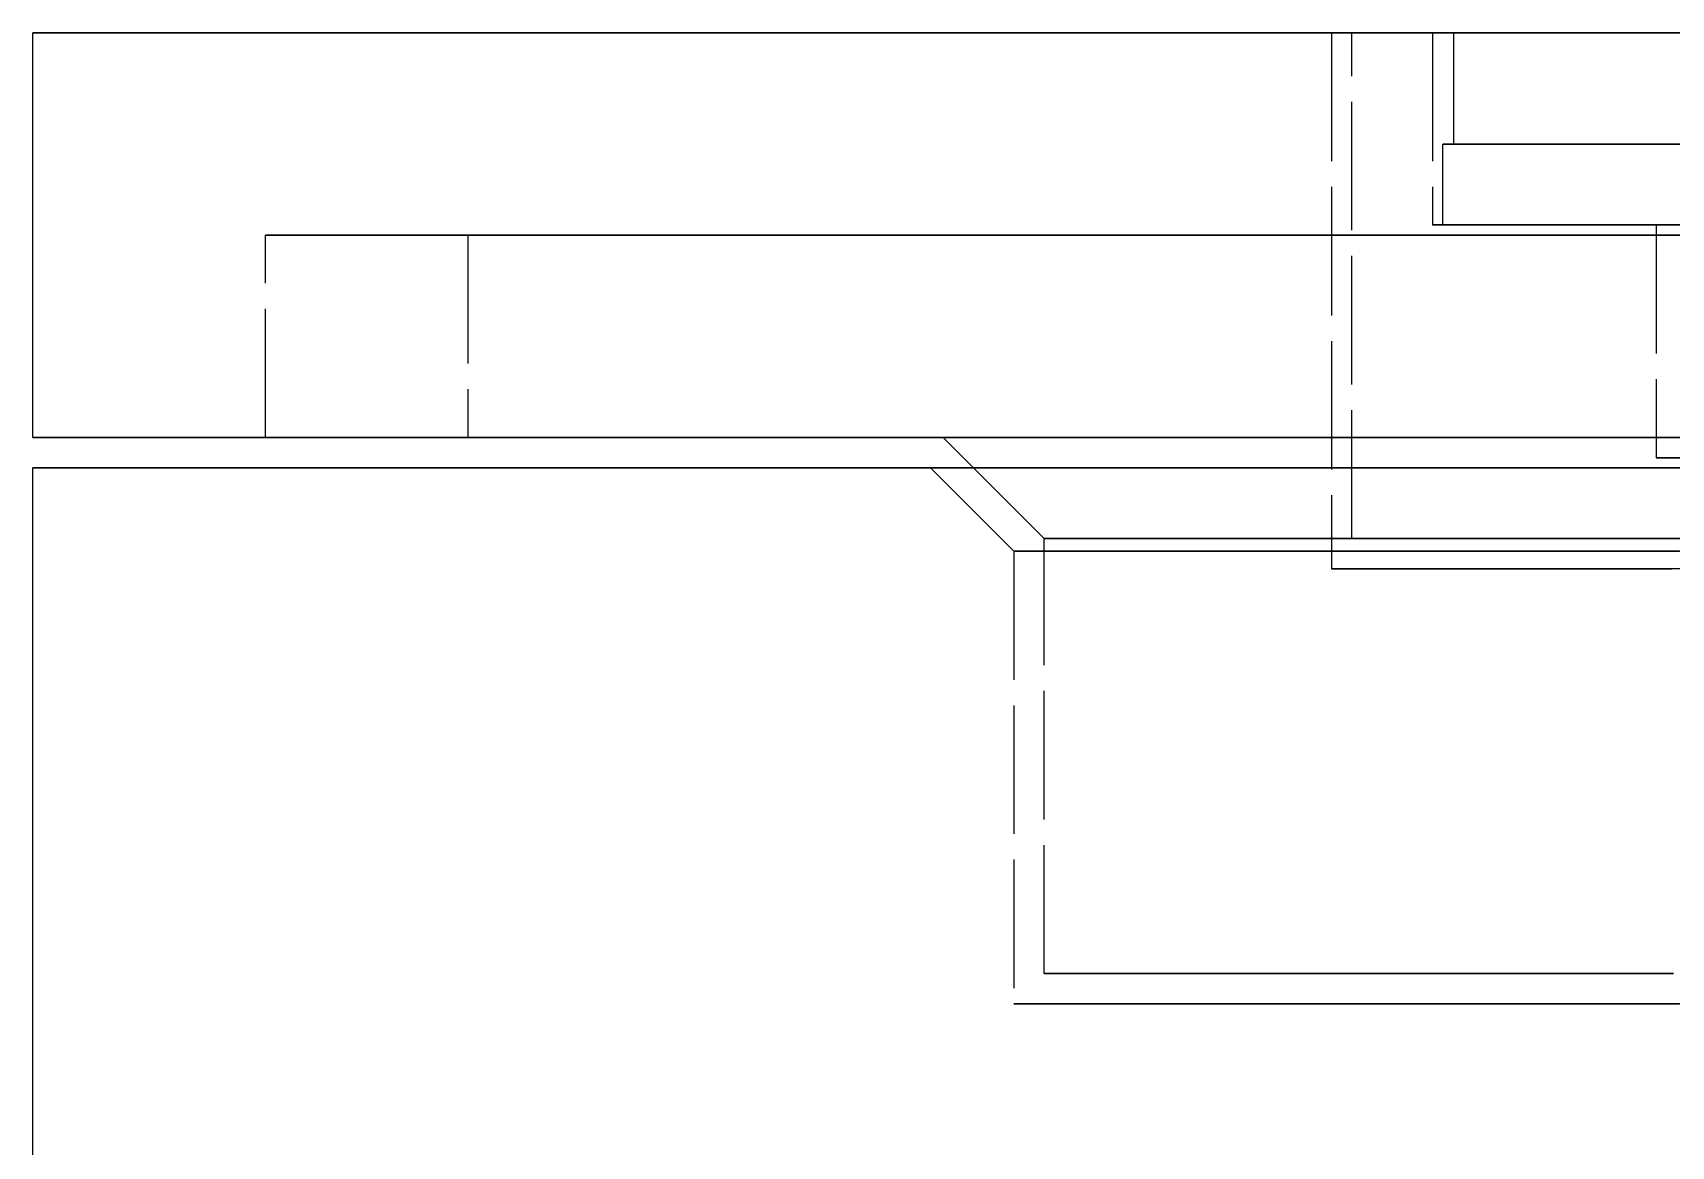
# Model space of a CAD drawing. Header units: millimetres. Extents: x -9 to 234, y -53 to 196.
# Drawn here: x 134.85 to 151.05, y 25.59 to 36.6 of the extents above; entities that cross this region are included whole.
import ezdxf

# ---------------------------------------------------------------- set-up
doc = ezdxf.new("R2010")
doc.units = ezdxf.units.MM
doc.linetypes.add('DASHED', pattern=[1.524, 1.27, -0.254])
doc.layers.add('HIDDEN', color=8, linetype='DASHED')
doc.layers.add('VISIBLE', color=7, linetype='CONTINUOUS')

msp = doc.modelspace()

# ---------------------------------------------------------------- linework, layer by layer
at = {"layer": 'HIDDEN'}
for points in [[(151.6119, 36.6), (150.85, 36.6), (150.0881, 36.6), (149.32619, 36.6), (148.56429, 36.6), (147.80238, 36.6), (147.04048, 36.6), (146.27857, 36.6), (145.51667, 36.6), (144.75476, 36.6), (143.99286, 36.6), (143.23095, 36.6), (142.46905, 36.6), (141.70714, 36.6), (140.94524, 36.6), (140.18333, 36.6), (139.42143, 36.6), (138.65952, 36.6), (137.89762, 36.6), (137.13571, 36.6), (136.37381, 36.6), (135.6119, 36.6), (134.85, 36.6)], [(151.23286, 36.6), (150.87857, 36.6), (150.52429, 36.6), (150.17, 36.6), (149.81571, 36.6), (149.46143, 36.6), (149.10714, 36.6), (148.75286, 36.6), (148.39857, 36.6), (148.04429, 36.6), (147.69, 36.6)], [(147.69, 36.6), (147.86714, 36.6), (148.04429, 36.6), (148.22143, 36.6), (148.39857, 36.6), (148.57571, 36.6), (148.75286, 36.6), (148.93, 36.6), (149.10714, 36.6), (149.28429, 36.6), (149.46143, 36.6), (149.63857, 36.6), (149.81571, 36.6), (149.99286, 36.6), (150.17, 36.6), (150.34714, 36.6), (150.52429, 36.6), (150.70143, 36.6), (150.87857, 36.6), (151.05571, 36.6)], [(147.69, 36.6), (147.69, 31.3)], [(151.36937, 36.6), (151.02143, 36.6), (150.67349, 36.6), (150.32556, 36.6), (149.97762, 36.6), (149.62968, 36.6), (149.28175, 36.6), (148.93381, 36.6), (148.58587, 36.6), (148.23794, 36.6), (147.89, 36.6)], [(147.89, 36.6), (148.06397, 36.6), (148.23794, 36.6), (148.4119, 36.6), (148.58587, 36.6), (148.75984, 36.6), (148.93381, 36.6), (149.10778, 36.6), (149.28175, 36.6), (149.45571, 36.6), (149.62968, 36.6), (149.80365, 36.6), (149.97762, 36.6), (150.15159, 36.6), (150.32556, 36.6), (150.49952, 36.6), (150.67349, 36.6), (150.84746, 36.6), (151.02143, 36.6), (151.1954, 36.6)], [(147.89, 31.6), (147.89, 36.6)], [(151.27032, 36.6), (150.94778, 36.6), (150.62524, 36.6), (150.3027, 36.6), (149.98016, 36.6), (149.65762, 36.6), (149.33508, 36.6), (149.01254, 36.6), (148.69, 36.6)], [(148.69, 36.6), (148.85127, 36.6), (149.01254, 36.6), (149.17381, 36.6), (149.33508, 36.6), (149.49635, 36.6), (149.65762, 36.6), (149.81889, 36.6), (149.98016, 36.6), (150.14143, 36.6), (150.3027, 36.6), (150.46397, 36.6), (150.62524, 36.6), (150.78651, 36.6), (150.94778, 36.6), (151.10905, 36.6)], [(148.69, 36.6), (148.69, 34.7)], [(151.18089, 36.6), (150.89578, 36.6), (150.61067, 36.6), (150.32556, 36.6), (150.04045, 36.6), (149.75533, 36.6), (149.47022, 36.6), (149.18511, 36.6), (148.9, 36.6)], [(148.9, 36.6), (149.18511, 36.6), (149.47022, 36.6), (149.75533, 36.6), (150.04045, 36.6), (150.32556, 36.6), (150.61067, 36.6), (150.89578, 36.6), (151.18089, 36.6)], [(148.9, 35.5), (148.9, 36.6)], [(151.09284, 35.5), (150.80499, 35.5), (150.51713, 35.5), (150.22928, 35.5), (149.94142, 35.5), (149.65357, 35.5), (149.36571, 35.5), (149.07786, 35.5), (148.79, 35.5)], [(148.79, 35.5), (149.07786, 35.5), (149.36571, 35.5), (149.65357, 35.5), (149.94142, 35.5), (150.22928, 35.5), (150.51713, 35.5), (150.80499, 35.5), (151.09284, 35.5)], [(148.79, 34.7), (148.79, 35.5)], [(151.18089, 35.5), (150.89578, 35.5), (150.61067, 35.5), (150.32556, 35.5), (150.04045, 35.5), (149.75533, 35.5), (149.47022, 35.5), (149.18511, 35.5), (148.9, 35.5)], [(148.9, 35.5), (149.18511, 35.5), (149.47022, 35.5), (149.75533, 35.5), (150.04045, 35.5), (150.32556, 35.5), (150.61067, 35.5), (150.89578, 35.5), (151.18089, 35.5)], [(151.27032, 34.7), (150.94778, 34.7), (150.62524, 34.7), (150.3027, 34.7), (149.98016, 34.7), (149.65762, 34.7), (149.33508, 34.7), (149.01254, 34.7), (148.69, 34.7)], [(148.69, 34.7), (148.85127, 34.7), (149.01254, 34.7), (149.17381, 34.7), (149.33508, 34.7), (149.49635, 34.7), (149.65762, 34.7), (149.81889, 34.7), (149.98016, 34.7), (150.14143, 34.7), (150.3027, 34.7), (150.46397, 34.7), (150.62524, 34.7), (150.78651, 34.7), (150.94778, 34.7), (151.10905, 34.7)], [(151.09284, 34.7), (150.80499, 34.7), (150.51713, 34.7), (150.22928, 34.7), (149.94142, 34.7), (149.65357, 34.7), (149.36571, 34.7), (149.07786, 34.7), (148.79, 34.7)], [(148.79, 34.7), (149.07786, 34.7), (149.36571, 34.7), (149.65357, 34.7), (149.94142, 34.7), (150.22928, 34.7), (150.51713, 34.7), (150.80499, 34.7), (151.09284, 34.7)], [(151.15238, 34.7), (150.9, 34.7)], [(150.9, 34.7), (151.02619, 34.7), (151.15238, 34.7)], [(150.9, 34.7), (150.9, 32.4)], [(151.61667, 34.6), (150.92778, 34.6), (150.23889, 34.6), (149.55, 34.6), (148.86111, 34.6), (148.17222, 34.6), (147.48333, 34.6), (146.79444, 34.6), (146.10556, 34.6), (145.41667, 34.6), (144.72778, 34.6), (144.03889, 34.6), (143.35, 34.6), (142.66111, 34.6), (141.97222, 34.6), (141.28333, 34.6), (140.59444, 34.6), (139.90556, 34.6), (139.21667, 34.6), (138.52778, 34.6), (137.83889, 34.6), (137.15, 34.6)], [(137.15, 34.6), (137.49444, 34.6), (137.83889, 34.6), (138.18333, 34.6), (138.52778, 34.6), (138.87222, 34.6), (139.21667, 34.6), (139.56111, 34.6), (139.90556, 34.6), (140.25, 34.6), (140.59444, 34.6), (140.93889, 34.6), (141.28333, 34.6), (141.62778, 34.6), (141.97222, 34.6), (142.31667, 34.6), (142.66111, 34.6), (143.00556, 34.6), (143.35, 34.6), (143.69444, 34.6), (144.03889, 34.6), (144.38333, 34.6), (144.72778, 34.6), (145.07222, 34.6), (145.41667, 34.6), (145.76111, 34.6), (146.10556, 34.6), (146.45, 34.6), (146.79444, 34.6), (147.13889, 34.6), (147.48333, 34.6), (147.82778, 34.6), (148.17222, 34.6), (148.51667, 34.6), (148.86111, 34.6), (149.20556, 34.6), (149.55, 34.6), (149.89444, 34.6), (150.23889, 34.6), (150.58333, 34.6), (150.92778, 34.6), (151.27222, 34.6)], [(151.61667, 34.6), (150.92778, 34.6), (150.23889, 34.6), (149.55, 34.6), (148.86111, 34.6), (148.17222, 34.6), (147.48333, 34.6), (146.79444, 34.6), (146.10556, 34.6), (145.41667, 34.6), (144.72778, 34.6), (144.03889, 34.6), (143.35, 34.6), (142.66111, 34.6), (141.97222, 34.6), (141.28333, 34.6), (140.59444, 34.6), (139.90556, 34.6), (139.21667, 34.6), (138.52778, 34.6), (137.83889, 34.6), (137.15, 34.6)], [(137.15, 34.6), (137.49444, 34.6), (137.83889, 34.6), (138.18333, 34.6), (138.52778, 34.6), (138.87222, 34.6), (139.21667, 34.6), (139.56111, 34.6), (139.90556, 34.6), (140.25, 34.6), (140.59444, 34.6), (140.93889, 34.6), (141.28333, 34.6), (141.62778, 34.6), (141.97222, 34.6), (142.31667, 34.6), (142.66111, 34.6), (143.00556, 34.6), (143.35, 34.6), (143.69444, 34.6), (144.03889, 34.6), (144.38333, 34.6), (144.72778, 34.6), (145.07222, 34.6), (145.41667, 34.6), (145.76111, 34.6), (146.10556, 34.6), (146.45, 34.6), (146.79444, 34.6), (147.13889, 34.6), (147.48333, 34.6), (147.82778, 34.6), (148.17222, 34.6), (148.51667, 34.6), (148.86111, 34.6), (149.20556, 34.6), (149.55, 34.6), (149.89444, 34.6), (150.23889, 34.6), (150.58333, 34.6), (150.92778, 34.6), (151.27222, 34.6)], [(137.15, 32.6), (137.15, 34.6)], [(137.15, 32.6), (137.15, 34.6)], [(151.65794, 34.6), (151.03254, 34.6), (150.40714, 34.6), (149.78175, 34.6), (149.15635, 34.6), (148.53095, 34.6), (147.90556, 34.6), (147.28016, 34.6), (146.65476, 34.6), (146.02937, 34.6), (145.40397, 34.6), (144.77857, 34.6), (144.15317, 34.6), (143.52778, 34.6), (142.90238, 34.6), (142.27698, 34.6), (141.65159, 34.6), (141.02619, 34.6), (140.40079, 34.6), (139.7754, 34.6), (139.15, 34.6)], [(139.15, 34.6), (139.4627, 34.6), (139.7754, 34.6), (140.0881, 34.6), (140.40079, 34.6), (140.71349, 34.6), (141.02619, 34.6), (141.33889, 34.6), (141.65159, 34.6), (141.96429, 34.6), (142.27698, 34.6), (142.58968, 34.6), (142.90238, 34.6), (143.21508, 34.6), (143.52778, 34.6), (143.84048, 34.6), (144.15317, 34.6), (144.46587, 34.6), (144.77857, 34.6), (145.09127, 34.6), (145.40397, 34.6), (145.71667, 34.6), (146.02937, 34.6), (146.34206, 34.6), (146.65476, 34.6), (146.96746, 34.6), (147.28016, 34.6), (147.59286, 34.6), (147.90556, 34.6), (148.21825, 34.6), (148.53095, 34.6), (148.84365, 34.6), (149.15635, 34.6), (149.46905, 34.6), (149.78175, 34.6), (150.09444, 34.6), (150.40714, 34.6), (150.71984, 34.6), (151.03254, 34.6), (151.34524, 34.6)], [(151.65794, 34.6), (151.03254, 34.6), (150.40714, 34.6), (149.78175, 34.6), (149.15635, 34.6), (148.53095, 34.6), (147.90556, 34.6), (147.28016, 34.6), (146.65476, 34.6), (146.02937, 34.6), (145.40397, 34.6), (144.77857, 34.6), (144.15317, 34.6), (143.52778, 34.6), (142.90238, 34.6), (142.27698, 34.6), (141.65159, 34.6), (141.02619, 34.6), (140.40079, 34.6), (139.7754, 34.6), (139.15, 34.6)], [(139.15, 34.6), (139.4627, 34.6), (139.7754, 34.6), (140.0881, 34.6), (140.40079, 34.6), (140.71349, 34.6), (141.02619, 34.6), (141.33889, 34.6), (141.65159, 34.6), (141.96429, 34.6), (142.27698, 34.6), (142.58968, 34.6), (142.90238, 34.6), (143.21508, 34.6), (143.52778, 34.6), (143.84048, 34.6), (144.15317, 34.6), (144.46587, 34.6), (144.77857, 34.6), (145.09127, 34.6), (145.40397, 34.6), (145.71667, 34.6), (146.02937, 34.6), (146.34206, 34.6), (146.65476, 34.6), (146.96746, 34.6), (147.28016, 34.6), (147.59286, 34.6), (147.90556, 34.6), (148.21825, 34.6), (148.53095, 34.6), (148.84365, 34.6), (149.15635, 34.6), (149.46905, 34.6), (149.78175, 34.6), (150.09444, 34.6), (150.40714, 34.6), (150.71984, 34.6), (151.03254, 34.6), (151.34524, 34.6)], [(139.15, 34.6), (139.15, 32.6)], [(139.15, 34.6), (139.15, 32.6)], [(151.6119, 32.6), (150.85, 32.6), (150.0881, 32.6), (149.32619, 32.6), (148.56429, 32.6), (147.80238, 32.6), (147.04048, 32.6), (146.27857, 32.6), (145.51667, 32.6), (144.75476, 32.6), (143.99286, 32.6), (143.23095, 32.6), (142.46905, 32.6), (141.70714, 32.6), (140.94524, 32.6), (140.18333, 32.6), (139.42143, 32.6), (138.65952, 32.6), (137.89762, 32.6), (137.13571, 32.6), (136.37381, 32.6), (135.6119, 32.6), (134.85, 32.6)], [(151.61667, 32.6), (150.92778, 32.6), (150.23889, 32.6), (149.55, 32.6), (148.86111, 32.6), (148.17222, 32.6), (147.48333, 32.6), (146.79444, 32.6), (146.10556, 32.6), (145.41667, 32.6), (144.72778, 32.6), (144.03889, 32.6), (143.35, 32.6), (142.66111, 32.6), (141.97222, 32.6), (141.28333, 32.6), (140.59444, 32.6), (139.90556, 32.6), (139.21667, 32.6), (138.52778, 32.6), (137.83889, 32.6), (137.15, 32.6)], [(137.15, 32.6), (137.49444, 32.6), (137.83889, 32.6), (138.18333, 32.6), (138.52778, 32.6), (138.87222, 32.6), (139.21667, 32.6), (139.56111, 32.6), (139.90556, 32.6), (140.25, 32.6), (140.59444, 32.6), (140.93889, 32.6), (141.28333, 32.6), (141.62778, 32.6), (141.97222, 32.6), (142.31667, 32.6), (142.66111, 32.6), (143.00556, 32.6), (143.35, 32.6), (143.69444, 32.6), (144.03889, 32.6), (144.38333, 32.6), (144.72778, 32.6), (145.07222, 32.6), (145.41667, 32.6), (145.76111, 32.6), (146.10556, 32.6), (146.45, 32.6), (146.79444, 32.6), (147.13889, 32.6), (147.48333, 32.6), (147.82778, 32.6), (148.17222, 32.6), (148.51667, 32.6), (148.86111, 32.6), (149.20556, 32.6), (149.55, 32.6), (149.89444, 32.6), (150.23889, 32.6), (150.58333, 32.6), (150.92778, 32.6), (151.27222, 32.6)], [(151.61667, 32.6), (150.92778, 32.6), (150.23889, 32.6), (149.55, 32.6), (148.86111, 32.6), (148.17222, 32.6), (147.48333, 32.6), (146.79444, 32.6), (146.10556, 32.6), (145.41667, 32.6), (144.72778, 32.6), (144.03889, 32.6), (143.35, 32.6), (142.66111, 32.6), (141.97222, 32.6), (141.28333, 32.6), (140.59444, 32.6), (139.90556, 32.6), (139.21667, 32.6), (138.52778, 32.6), (137.83889, 32.6), (137.15, 32.6)], [(137.15, 32.6), (137.49444, 32.6), (137.83889, 32.6), (138.18333, 32.6), (138.52778, 32.6), (138.87222, 32.6), (139.21667, 32.6), (139.56111, 32.6), (139.90556, 32.6), (140.25, 32.6), (140.59444, 32.6), (140.93889, 32.6), (141.28333, 32.6), (141.62778, 32.6), (141.97222, 32.6), (142.31667, 32.6), (142.66111, 32.6), (143.00556, 32.6), (143.35, 32.6), (143.69444, 32.6), (144.03889, 32.6), (144.38333, 32.6), (144.72778, 32.6), (145.07222, 32.6), (145.41667, 32.6), (145.76111, 32.6), (146.10556, 32.6), (146.45, 32.6), (146.79444, 32.6), (147.13889, 32.6), (147.48333, 32.6), (147.82778, 32.6), (148.17222, 32.6), (148.51667, 32.6), (148.86111, 32.6), (149.20556, 32.6), (149.55, 32.6), (149.89444, 32.6), (150.23889, 32.6), (150.58333, 32.6), (150.92778, 32.6), (151.27222, 32.6)], [(151.65794, 32.6), (151.03254, 32.6), (150.40714, 32.6), (149.78175, 32.6), (149.15635, 32.6), (148.53095, 32.6), (147.90556, 32.6), (147.28016, 32.6), (146.65476, 32.6), (146.02937, 32.6), (145.40397, 32.6), (144.77857, 32.6), (144.15317, 32.6), (143.52778, 32.6), (142.90238, 32.6), (142.27698, 32.6), (141.65159, 32.6), (141.02619, 32.6), (140.40079, 32.6), (139.7754, 32.6), (139.15, 32.6)], [(139.15, 32.6), (139.4627, 32.6), (139.7754, 32.6), (140.0881, 32.6), (140.40079, 32.6), (140.71349, 32.6), (141.02619, 32.6), (141.33889, 32.6), (141.65159, 32.6), (141.96429, 32.6), (142.27698, 32.6), (142.58968, 32.6), (142.90238, 32.6), (143.21508, 32.6), (143.52778, 32.6), (143.84048, 32.6), (144.15317, 32.6), (144.46587, 32.6), (144.77857, 32.6), (145.09127, 32.6), (145.40397, 32.6), (145.71667, 32.6), (146.02937, 32.6), (146.34206, 32.6), (146.65476, 32.6), (146.96746, 32.6), (147.28016, 32.6), (147.59286, 32.6), (147.90556, 32.6), (148.21825, 32.6), (148.53095, 32.6), (148.84365, 32.6), (149.15635, 32.6), (149.46905, 32.6), (149.78175, 32.6), (150.09444, 32.6), (150.40714, 32.6), (150.71984, 32.6), (151.03254, 32.6), (151.34524, 32.6)], [(151.65794, 32.6), (151.03254, 32.6), (150.40714, 32.6), (149.78175, 32.6), (149.15635, 32.6), (148.53095, 32.6), (147.90556, 32.6), (147.28016, 32.6), (146.65476, 32.6), (146.02937, 32.6), (145.40397, 32.6), (144.77857, 32.6), (144.15317, 32.6), (143.52778, 32.6), (142.90238, 32.6), (142.27698, 32.6), (141.65159, 32.6), (141.02619, 32.6), (140.40079, 32.6), (139.7754, 32.6), (139.15, 32.6)], [(139.15, 32.6), (139.4627, 32.6), (139.7754, 32.6), (140.0881, 32.6), (140.40079, 32.6), (140.71349, 32.6), (141.02619, 32.6), (141.33889, 32.6), (141.65159, 32.6), (141.96429, 32.6), (142.27698, 32.6), (142.58968, 32.6), (142.90238, 32.6), (143.21508, 32.6), (143.52778, 32.6), (143.84048, 32.6), (144.15317, 32.6), (144.46587, 32.6), (144.77857, 32.6), (145.09127, 32.6), (145.40397, 32.6), (145.71667, 32.6), (146.02937, 32.6), (146.34206, 32.6), (146.65476, 32.6), (146.96746, 32.6), (147.28016, 32.6), (147.59286, 32.6), (147.90556, 32.6), (148.21825, 32.6), (148.53095, 32.6), (148.84365, 32.6), (149.15635, 32.6), (149.46905, 32.6), (149.78175, 32.6), (150.09444, 32.6), (150.40714, 32.6), (150.71984, 32.6), (151.03254, 32.6), (151.34524, 32.6)], [(151.46905, 32.6), (150.99286, 32.6), (150.51667, 32.6), (150.04048, 32.6), (149.56429, 32.6), (149.0881, 32.6), (148.6119, 32.6), (148.13571, 32.6), (147.65952, 32.6), (147.18333, 32.6), (146.70714, 32.6), (146.23095, 32.6), (145.75476, 32.6), (145.27857, 32.6), (144.80238, 32.6), (144.32619, 32.6), (143.85, 32.6)], [(143.85, 32.6), (144.0881, 32.6), (144.32619, 32.6), (144.56429, 32.6), (144.80238, 32.6), (145.04048, 32.6), (145.27857, 32.6), (145.51667, 32.6), (145.75476, 32.6), (145.99286, 32.6), (146.23095, 32.6), (146.46905, 32.6), (146.70714, 32.6), (146.94524, 32.6), (147.18333, 32.6), (147.42143, 32.6), (147.65952, 32.6), (147.89762, 32.6), (148.13571, 32.6), (148.37381, 32.6), (148.6119, 32.6), (148.85, 32.6), (149.0881, 32.6), (149.32619, 32.6), (149.56429, 32.6), (149.80238, 32.6), (150.04048, 32.6), (150.27857, 32.6), (150.51667, 32.6), (150.75476, 32.6), (150.99286, 32.6), (151.23095, 32.6)], [(151.15238, 32.4), (150.9, 32.4)], [(150.9, 32.4), (151.02619, 32.4), (151.15238, 32.4)], [(151.6119, 32.3), (150.85, 32.3), (150.0881, 32.3), (149.32619, 32.3), (148.56429, 32.3), (147.80238, 32.3), (147.04048, 32.3), (146.27857, 32.3), (145.51667, 32.3), (144.75476, 32.3), (143.99286, 32.3), (143.23095, 32.3), (142.46905, 32.3), (141.70714, 32.3), (140.94524, 32.3), (140.18333, 32.3), (139.42143, 32.3), (138.65952, 32.3), (137.89762, 32.3), (137.13571, 32.3), (136.37381, 32.3), (135.6119, 32.3), (134.85, 32.3)], [(151.4079, 32.3), (150.92777, 32.3), (150.44763, 32.3), (149.9675, 32.3), (149.48736, 32.3), (149.00722, 32.3), (148.52709, 32.3), (148.04695, 32.3), (147.56682, 32.3), (147.08668, 32.3), (146.60655, 32.3), (146.12641, 32.3), (145.64628, 32.3), (145.16614, 32.3), (144.68601, 32.3), (144.20587, 32.3), (143.72574, 32.3)], [(143.72574, 32.3), (143.9658, 32.3), (144.20587, 32.3), (144.44594, 32.3), (144.68601, 32.3), (144.92607, 32.3), (145.16614, 32.3), (145.40621, 32.3), (145.64628, 32.3), (145.88635, 32.3), (146.12641, 32.3), (146.36648, 32.3), (146.60655, 32.3), (146.84662, 32.3), (147.08668, 32.3), (147.32675, 32.3), (147.56682, 32.3), (147.80689, 32.3), (148.04695, 32.3), (148.28702, 32.3), (148.52709, 32.3), (148.76716, 32.3), (149.00722, 32.3), (149.24729, 32.3), (149.48736, 32.3), (149.72743, 32.3), (149.9675, 32.3), (150.20756, 32.3), (150.44763, 32.3), (150.6877, 32.3), (150.92777, 32.3), (151.16783, 32.3)], [(144.55, 31.47574), (143.72574, 32.3)], [(144.85, 31.6), (144.15, 32.3)], [(151.07222, 31.6), (150.62778, 31.6), (150.18333, 31.6), (149.73889, 31.6), (149.29444, 31.6), (148.85, 31.6), (148.40556, 31.6), (147.96111, 31.6), (147.51667, 31.6), (147.07222, 31.6), (146.62778, 31.6), (146.18333, 31.6), (145.73889, 31.6), (145.29444, 31.6), (144.85, 31.6)], [(144.85, 31.6), (145.07222, 31.6), (145.29444, 31.6), (145.51667, 31.6), (145.73889, 31.6), (145.96111, 31.6), (146.18333, 31.6), (146.40556, 31.6), (146.62778, 31.6), (146.85, 31.6), (147.07222, 31.6), (147.29444, 31.6), (147.51667, 31.6), (147.73889, 31.6), (147.96111, 31.6), (148.18333, 31.6), (148.40556, 31.6), (148.62778, 31.6), (148.85, 31.6), (149.07222, 31.6), (149.29444, 31.6), (149.51667, 31.6), (149.73889, 31.6), (149.96111, 31.6), (150.18333, 31.6), (150.40556, 31.6), (150.62778, 31.6), (150.85, 31.6), (151.07222, 31.6)], [(144.85, 27.3), (144.85, 31.6)], [(151.36937, 31.6), (151.02143, 31.6), (150.67349, 31.6), (150.32556, 31.6), (149.97762, 31.6), (149.62968, 31.6), (149.28175, 31.6), (148.93381, 31.6), (148.58587, 31.6), (148.23794, 31.6), (147.89, 31.6)], [(147.89, 31.6), (148.06397, 31.6), (148.23794, 31.6), (148.4119, 31.6), (148.58587, 31.6), (148.75984, 31.6), (148.93381, 31.6), (149.10778, 31.6), (149.28175, 31.6), (149.45571, 31.6), (149.62968, 31.6), (149.80365, 31.6), (149.97762, 31.6), (150.15159, 31.6), (150.32556, 31.6), (150.49952, 31.6), (150.67349, 31.6), (150.84746, 31.6), (151.02143, 31.6), (151.1954, 31.6)], [(151.35952, 31.47574), (150.90556, 31.47574), (150.45159, 31.47574), (149.99762, 31.47574), (149.54365, 31.47574), (149.08968, 31.47574), (148.63571, 31.47574), (148.18175, 31.47574), (147.72778, 31.47574), (147.27381, 31.47574), (146.81984, 31.47574), (146.36587, 31.47574), (145.9119, 31.47574), (145.45794, 31.47574), (145.00397, 31.47574), (144.55, 31.47574)], [(144.55, 31.47574), (144.77698, 31.47574), (145.00397, 31.47574), (145.23095, 31.47574), (145.45794, 31.47574), (145.68492, 31.47574), (145.9119, 31.47574), (146.13889, 31.47574), (146.36587, 31.47574), (146.59286, 31.47574), (146.81984, 31.47574), (147.04683, 31.47574), (147.27381, 31.47574), (147.50079, 31.47574), (147.72778, 31.47574), (147.95476, 31.47574), (148.18175, 31.47574), (148.40873, 31.47574), (148.63571, 31.47574), (148.8627, 31.47574), (149.08968, 31.47574), (149.31667, 31.47574), (149.54365, 31.47574), (149.77063, 31.47574), (149.99762, 31.47574), (150.2246, 31.47574), (150.45159, 31.47574), (150.67857, 31.47574), (150.90556, 31.47574), (151.13254, 31.47574)], [(144.55, 31.47574), (144.55, 27)], [(151.23286, 31.3), (150.87857, 31.3), (150.52429, 31.3), (150.17, 31.3), (149.81571, 31.3), (149.46143, 31.3), (149.10714, 31.3), (148.75286, 31.3), (148.39857, 31.3), (148.04429, 31.3), (147.69, 31.3)], [(147.69, 31.3), (147.86714, 31.3), (148.04429, 31.3), (148.22143, 31.3), (148.39857, 31.3), (148.57571, 31.3), (148.75286, 31.3), (148.93, 31.3), (149.10714, 31.3), (149.28429, 31.3), (149.46143, 31.3), (149.63857, 31.3), (149.81571, 31.3), (149.99286, 31.3), (150.17, 31.3), (150.34714, 31.3), (150.52429, 31.3), (150.70143, 31.3), (150.87857, 31.3), (151.05571, 31.3)], [(151.07222, 27.3), (150.62778, 27.3), (150.18333, 27.3), (149.73889, 27.3), (149.29444, 27.3), (148.85, 27.3), (148.40556, 27.3), (147.96111, 27.3), (147.51667, 27.3), (147.07222, 27.3), (146.62778, 27.3), (146.18333, 27.3), (145.73889, 27.3), (145.29444, 27.3), (144.85, 27.3)], [(144.85, 27.3), (145.07222, 27.3), (145.29444, 27.3), (145.51667, 27.3), (145.73889, 27.3), (145.96111, 27.3), (146.18333, 27.3), (146.40556, 27.3), (146.62778, 27.3), (146.85, 27.3), (147.07222, 27.3), (147.29444, 27.3), (147.51667, 27.3), (147.73889, 27.3), (147.96111, 27.3), (148.18333, 27.3), (148.40556, 27.3), (148.62778, 27.3), (148.85, 27.3), (149.07222, 27.3), (149.29444, 27.3), (149.51667, 27.3), (149.73889, 27.3), (149.96111, 27.3), (150.18333, 27.3), (150.40556, 27.3), (150.62778, 27.3), (150.85, 27.3), (151.07222, 27.3)], [(151.35952, 27), (150.90556, 27), (150.45159, 27), (149.99762, 27), (149.54365, 27), (149.08968, 27), (148.63571, 27), (148.18175, 27), (147.72778, 27), (147.27381, 27), (146.81984, 27), (146.36587, 27), (145.9119, 27), (145.45794, 27), (145.00397, 27), (144.55, 27)], [(144.55, 27), (144.77698, 27), (145.00397, 27), (145.23095, 27), (145.45794, 27), (145.68492, 27), (145.9119, 27), (146.13889, 27), (146.36587, 27), (146.59286, 27), (146.81984, 27), (147.04683, 27), (147.27381, 27), (147.50079, 27), (147.72778, 27), (147.95476, 27), (148.18175, 27), (148.40873, 27), (148.63571, 27), (148.8627, 27), (149.08968, 27), (149.31667, 27), (149.54365, 27), (149.77063, 27), (149.99762, 27), (150.2246, 27), (150.45159, 27), (150.67857, 27), (150.90556, 27), (151.13254, 27)]]:
    msp.add_lwpolyline(points, dxfattribs=at)
at = {"layer": 'VISIBLE'}
for points in [[(134.85, 36.6), (135.23095, 36.6), (135.6119, 36.6), (135.99286, 36.6), (136.37381, 36.6), (136.75476, 36.6), (137.13571, 36.6), (137.51667, 36.6), (137.89762, 36.6), (138.27857, 36.6), (138.65952, 36.6), (139.04048, 36.6), (139.42143, 36.6), (139.80238, 36.6), (140.18333, 36.6), (140.56429, 36.6), (140.94524, 36.6), (141.32619, 36.6), (141.70714, 36.6), (142.0881, 36.6), (142.46905, 36.6), (142.85, 36.6), (143.23095, 36.6), (143.6119, 36.6), (143.99286, 36.6), (144.37381, 36.6), (144.75476, 36.6), (145.13571, 36.6), (145.51667, 36.6), (145.89762, 36.6), (146.27857, 36.6), (146.65952, 36.6), (147.04048, 36.6), (147.42143, 36.6), (147.80238, 36.6), (148.18333, 36.6), (148.56429, 36.6), (148.94524, 36.6), (149.32619, 36.6), (149.70714, 36.6), (150.0881, 36.6), (150.46905, 36.6), (150.85, 36.6), (151.23095, 36.6)], [(134.85, 32.6), (134.85, 36.6)], [(134.85, 32.6), (135.23095, 32.6), (135.6119, 32.6), (135.99286, 32.6), (136.37381, 32.6), (136.75476, 32.6), (137.13571, 32.6), (137.51667, 32.6), (137.89762, 32.6), (138.27857, 32.6), (138.65952, 32.6), (139.04048, 32.6), (139.42143, 32.6), (139.80238, 32.6), (140.18333, 32.6), (140.56429, 32.6), (140.94524, 32.6), (141.32619, 32.6), (141.70714, 32.6), (142.0881, 32.6), (142.46905, 32.6), (142.85, 32.6), (143.23095, 32.6), (143.6119, 32.6), (143.99286, 32.6), (144.37381, 32.6), (144.75476, 32.6), (145.13571, 32.6), (145.51667, 32.6), (145.89762, 32.6), (146.27857, 32.6), (146.65952, 32.6), (147.04048, 32.6), (147.42143, 32.6), (147.80238, 32.6), (148.18333, 32.6), (148.56429, 32.6), (148.94524, 32.6), (149.32619, 32.6), (149.70714, 32.6), (150.0881, 32.6), (150.46905, 32.6), (150.85, 32.6), (151.23095, 32.6)], [(144.15, 32.3), (143.85, 32.6)], [(134.85, 32.3), (135.23095, 32.3), (135.6119, 32.3), (135.99286, 32.3), (136.37381, 32.3), (136.75476, 32.3), (137.13571, 32.3), (137.51667, 32.3), (137.89762, 32.3), (138.27857, 32.3), (138.65952, 32.3), (139.04048, 32.3), (139.42143, 32.3), (139.80238, 32.3), (140.18333, 32.3), (140.56429, 32.3), (140.94524, 32.3), (141.32619, 32.3), (141.70714, 32.3), (142.0881, 32.3), (142.46905, 32.3), (142.85, 32.3), (143.23095, 32.3), (143.6119, 32.3), (143.99286, 32.3), (144.37381, 32.3), (144.75476, 32.3), (145.13571, 32.3), (145.51667, 32.3), (145.89762, 32.3), (146.27857, 32.3), (146.65952, 32.3), (147.04048, 32.3), (147.42143, 32.3), (147.80238, 32.3), (148.18333, 32.3), (148.56429, 32.3), (148.94524, 32.3), (149.32619, 32.3), (149.70714, 32.3), (150.0881, 32.3), (150.46905, 32.3), (150.85, 32.3), (151.23095, 32.3)], [(134.85, -15.2), (134.85, 32.3)]]:
    msp.add_lwpolyline(points, dxfattribs=at)

doc.saveas('drawing.dxf')
